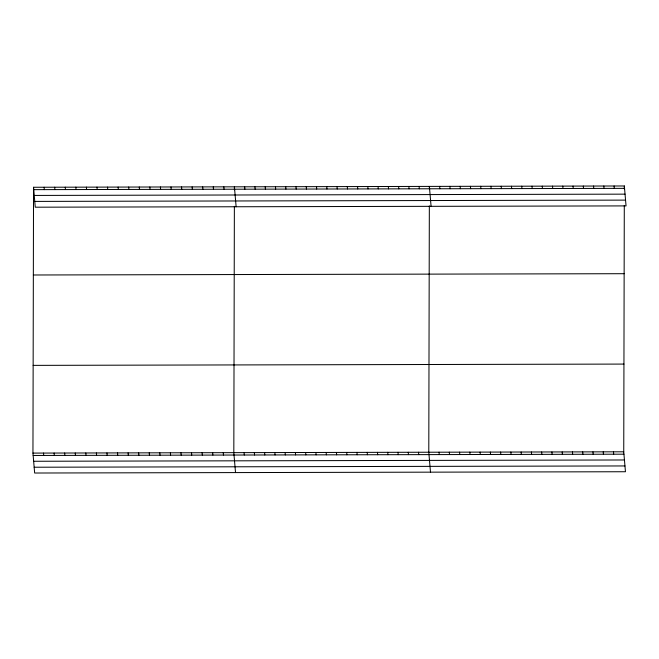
<?xml version="1.0" encoding="UTF-8"?>
<svg xmlns="http://www.w3.org/2000/svg" width="659" height="659" viewBox="0 0 659 659"><rect width="100%" height="100%" fill="white"/><g stroke="black" fill="none" stroke-linecap="round" stroke-linejoin="round"><path stroke-width="0.99" d="M624.295 205.468L623.744 451.802L625.457 471.737L34.655 473.022L32.95 453.095L33.543 187.263L624.345 185.978L626.05 205.905L35.256 207.198L33.543 187.263M234.373 206.325L233.821 452.659L235.527 472.585M234.406 189.751L234.415 186.827L236.128 206.761M429.339 205.896L428.787 452.231L430.492 472.157M429.371 188.35L429.38 186.406L431.085 206.333M624.337 188.902L624.345 185.978M33.749 189.652L624.543 188.359M34.243 195.435L625.045 194.15M34.754 201.407L625.556 200.114M33.345 274.992L624.147 273.699M33.148 365.374L623.941 364.081M32.95 453.095L623.744 451.802M33.156 455.476L623.949 454.183M33.65 461.267L624.444 459.974M34.161 467.231L624.963 465.946M614.081 186.003L614.287 188.383M603.817 186.019L604.023 188.4M593.561 186.044L593.759 188.425M613.488 451.827L613.686 454.208M583.297 186.069L583.503 188.449M603.224 451.852L603.43 454.232M573.033 186.093L573.239 188.474M592.96 451.868L593.166 454.257M562.778 186.11L562.975 188.49M582.704 451.893L582.902 454.273M552.514 186.135L552.72 188.515M572.44 451.917L572.646 454.298M542.25 186.159L542.456 188.54M562.176 451.942L562.382 454.323M531.994 186.176L532.192 188.565M551.921 451.959L552.118 454.339M521.73 186.2L521.936 188.581M541.657 451.983L541.863 454.364M511.466 186.225L511.672 188.606M531.393 452.008L531.599 454.389M501.211 186.25L501.408 188.631M521.137 452.025L521.335 454.413M490.947 186.266L491.153 188.647M510.873 452.049L511.079 454.43M480.683 186.291L480.889 188.672M500.609 452.074L500.815 454.455M470.427 186.316L470.625 188.696M490.354 452.099L490.551 454.479M460.163 186.332L460.369 188.721M480.09 452.115L480.296 454.496M449.899 186.357L450.105 188.738M469.826 452.14L470.032 454.521M439.644 186.382L439.841 188.762M459.57 452.165L459.768 454.545M449.306 452.181L449.512 454.57M419.116 186.423L419.322 188.803M439.042 452.206L439.248 454.586M408.86 186.448L409.058 188.828M398.596 186.472L398.802 188.853M418.523 452.255L418.729 454.636M388.332 186.489L388.538 188.878M408.259 452.272L408.465 454.652M378.077 186.513L378.274 188.894M398.003 452.296L398.201 454.677M367.813 186.538L368.019 188.919M387.739 452.321L387.945 454.702M357.549 186.563L357.755 188.944M377.475 452.346L377.681 454.726M347.293 186.579L347.491 188.96M367.22 452.362L367.417 454.743M337.029 186.604L337.235 188.985M356.956 452.387L357.162 454.768M326.765 186.629L326.971 189.009M346.692 452.412L346.898 454.792M316.509 186.654L316.707 189.034M336.436 452.428L336.634 454.809M306.246 186.67L306.451 189.051M326.172 452.453L326.378 454.834M295.982 186.695L296.188 189.075M315.908 452.478L316.114 454.858M285.726 186.719L285.924 189.1M305.652 452.502L305.85 454.883M275.462 186.736L275.668 189.117M295.389 452.519L295.594 454.899M265.198 186.761L265.404 189.141M285.125 452.544L285.331 454.924M254.934 186.785L255.14 189.166M274.869 452.568L275.067 454.949M244.678 186.81L244.884 189.191M264.605 452.585L264.811 454.965M254.341 452.609L254.547 454.99M223.846 186.851L224.052 189.232M244.085 452.634L244.283 455.015M213.269 186.876L213.475 189.257M202.7 186.901L202.906 189.281M223.253 452.675L223.45 455.056M192.123 186.917L192.329 189.306M212.676 452.7L212.882 455.081M181.554 186.942L181.76 189.322M202.107 452.725L202.305 455.105M170.986 186.967L171.183 189.347M191.53 452.749L191.736 455.13M160.409 186.991L160.615 189.372M180.961 452.774L181.167 455.155M149.84 187.016L150.046 189.397M170.384 452.791L170.59 455.171M139.263 187.032L139.469 189.421M159.816 452.815L160.022 455.196M128.694 187.057L128.9 189.438M149.247 452.84L149.445 455.221M118.126 187.082L118.323 189.463M138.67 452.865L138.876 455.245M107.549 187.107L107.755 189.487M128.101 452.89L128.307 455.27M96.98 187.131L97.186 189.512M117.524 452.906L117.73 455.287M86.403 187.148L86.609 189.537M106.956 452.931L107.162 455.311M75.834 187.172L76.04 189.553M96.387 452.955L96.585 455.336M65.257 187.197L65.463 189.578M85.81 452.98L86.016 455.361M54.689 187.222L54.895 189.603M75.241 453.005L75.439 455.385M44.12 187.247L44.318 189.627M64.664 453.021L64.87 455.402M54.096 453.046L54.302 455.427M43.519 453.071L43.725 455.451"/></g></svg>
